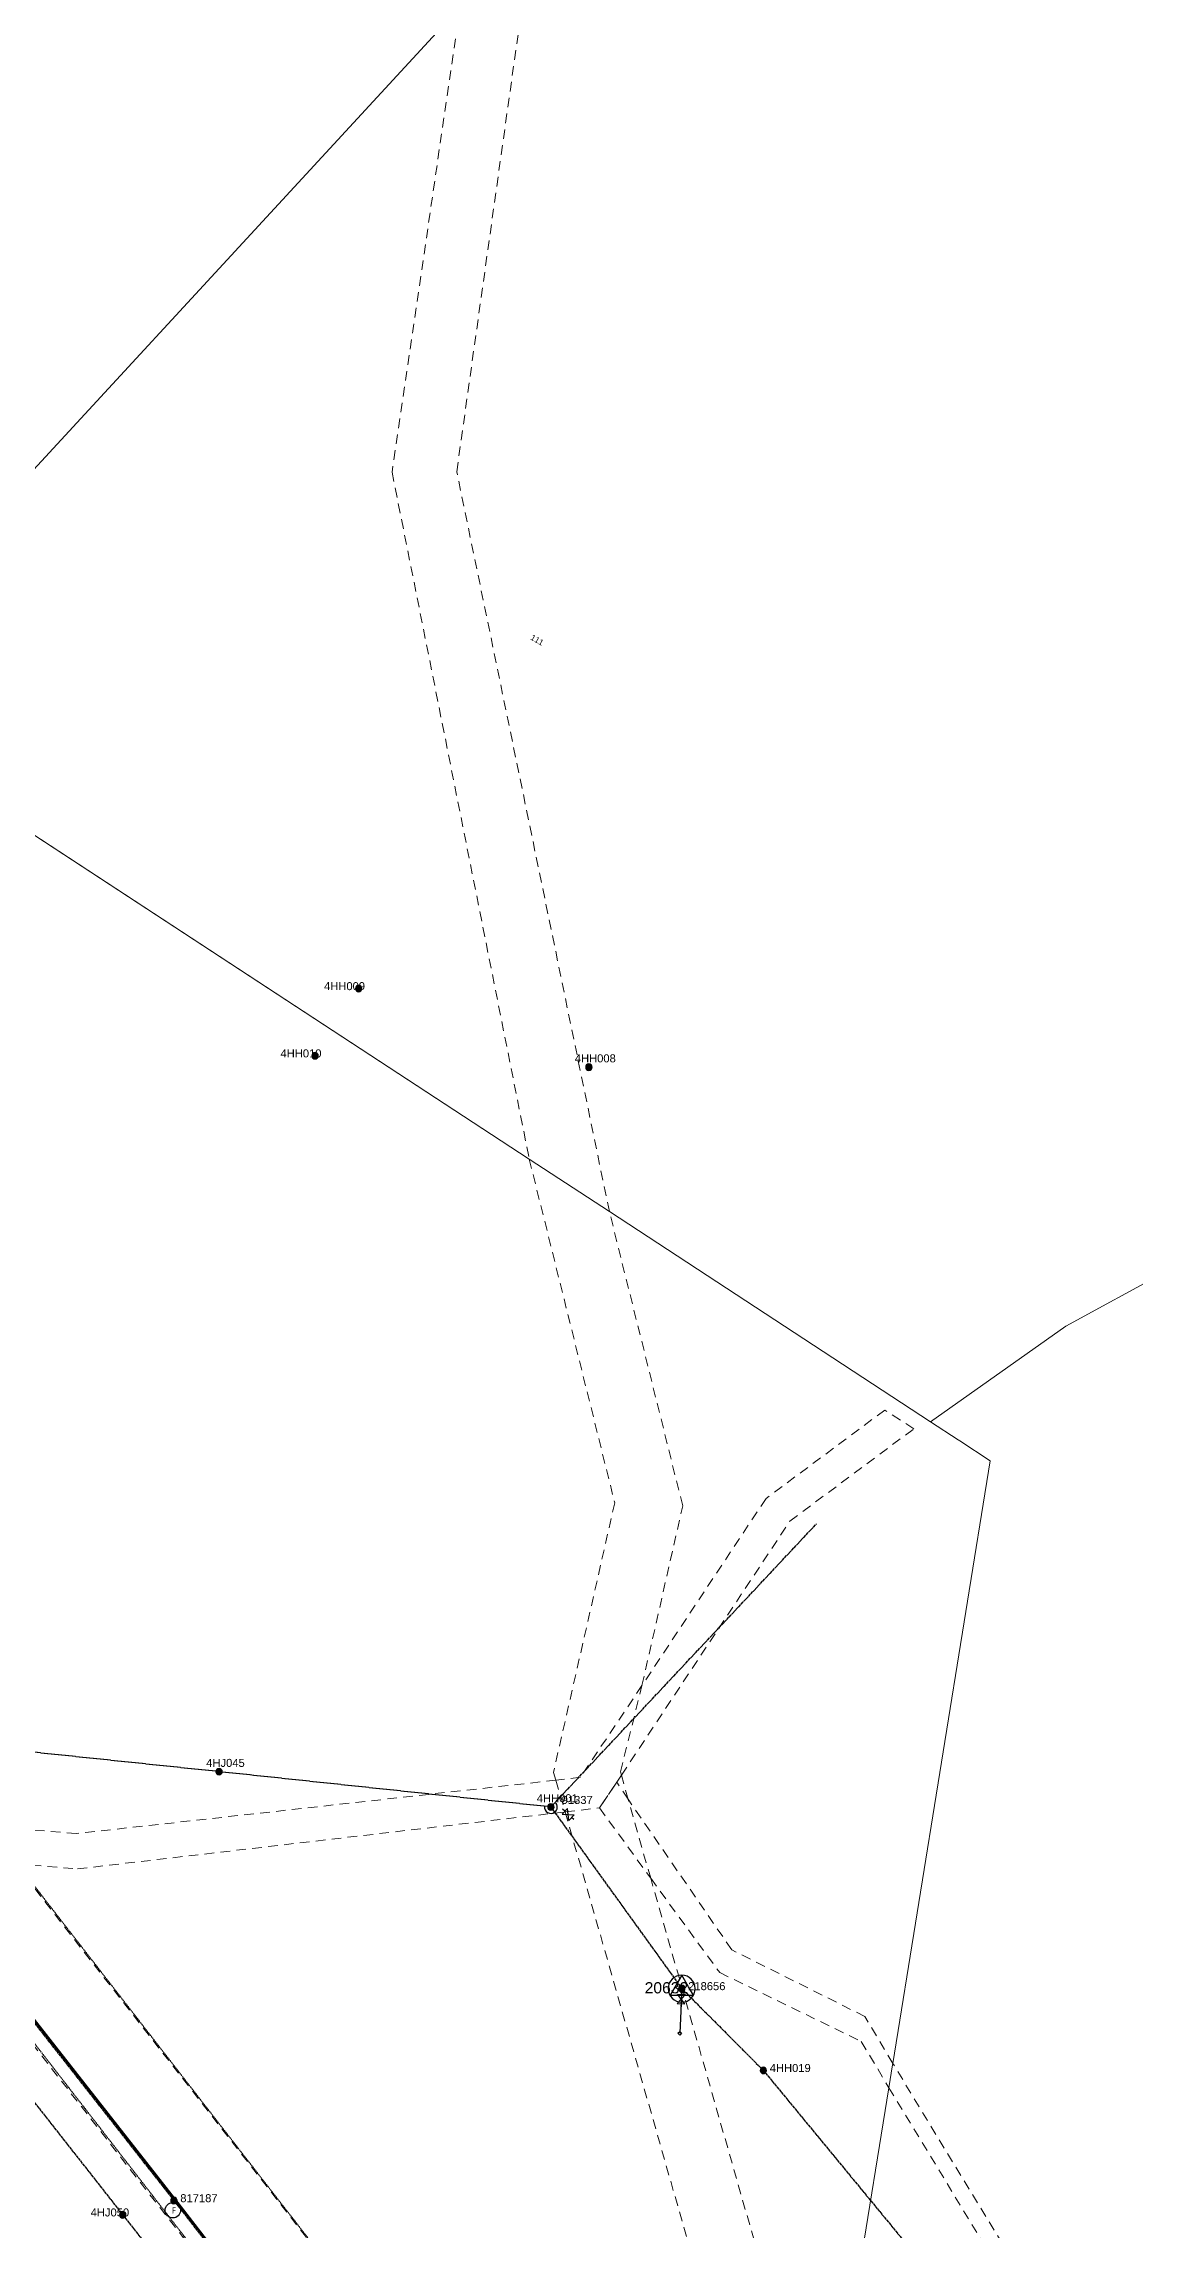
# Model space of a CAD drawing. Header units: metres. Extents: x 295944 to 299769, y 6164542 to 6170961.
# Drawn here: x 297797 to 298137, y 6167721 to 6168404 of the extents above; entities that cross this region are included whole.
import ezdxf
from ezdxf.enums import TextEntityAlignment as Align

# ---------------------------------------------------------------- set-up
doc = ezdxf.new("R2010")
doc.units = ezdxf.units.M
for name, pattern in [('Cable Exist OH', [1, 1, 0]), ('Dash', [5, 3, -2]), ('HIDDEN', [0.375, 0.25, -0.125]), ('HIDDEN2', [0.1875, 0.125, -0.0625])]:
    doc.linetypes.add(name, pattern=pattern)
doc.layers.get('0').update_dxf_attribs({"color": 6})
for name, color, linetype, lineweight in [('Cadastre Easements_SP_EXT', 9, 'Continuous', 5), ('Cadastre Land Parcels_SP_EXT', 9, 'Continuous', 5), ('Cadastre Other Property_SP_EXT', 9, 'HIDDEN', 5)]:
    doc.layers.add(name, color=color, linetype=linetype, lineweight=lineweight)
for name, color, linetype in [('Equip_LV_EXT', 7, 'Continuous'), ('Equip_SP_HV_EXT', 7, 'Continuous'), ('Equip_SP_TR_EXT', 7, 'Continuous'), ('Mains_HV_EXT', 7, 'Continuous'), ('Mains_TR_EXT', 7, 'Continuous'), ('Services_SP_EXT', 7, 'Continuous'), ('Sub_SP_TR_HV_LV_EXT', 7, 'Continuous'), ('SupportsOH_SP_TR_HV_LV_SL_EXT', 7, 'Continuous')]:
    doc.layers.add(name, color=color, linetype=linetype)
doc.styles.add('iecISOCP', font='isocp.shx')
doc.styles.add('POLE_LABEL', font='arial.ttf')
doc.styles.get("Standard").update_dxf_attribs({"font": 'arial.ttf'})
doc.linetypes.add('Cable E OH', pattern='A,9.4,["E",Standard,S=1.7,R=0,X=0,Y=-1],0', length=9.4)
doc.linetypes.add('Cable P UG', pattern='A,6,-0.5,["P",Standard,S=1.7,R=0,X=0.5,Y=-1],-2.9', length=9.4)

# ---------------------------------------------------------------- blocks, each defined once
blk = doc.blocks.new('SUB_POLE_EXT')
blk.add_wipeout([(0, 4.22), (0.42, 4.2), (0.83, 4.14), (1.21, 4.05), (1.62, 3.9), (1.99, 3.72), (2.35, 3.51), (2.68, 3.26), (2.99, 2.99), (3.28, 2.66), (3.52, 2.34), (3.76, 1.92), (3.9, 1.62), (4.04, 1.23), (4.18, 0.63), (4.22, 0), (4.18, -0.61), (4.06, -1.15), (3.9, -1.62), (3.58, -2.24), (3.22, -2.73), (2.97, -3.01), (2.68, -3.26), (2.36, -3.5), (2, -3.72), (1.64, -3.89), (1.25, -4.03), (0.82, -4.14), (0.42, -4.2), (0, -4.22), (-0.41, -4.2), (-0.8, -4.15), (-1.21, -4.05), (-1.62, -3.9), (-1.99, -3.73), (-2.35, -3.51), (-2.68, -3.26), (-2.96, -3.02), (-3.23, -2.72), (-3.51, -2.35), (-3.71, -2.01), (-3.91, -1.6), (-4.05, -1.21), (-4.16, -0.76), (-4.22, -0.14), (-4.21, 0.39), (-4.14, 0.83), (-4.03, 1.27), (-3.9, 1.63), (-3.71, 2.02), (-3.5, 2.37), (-3.28, 2.67), (-2.99, 2.99), (-2.68, 3.27), (-2.33, 3.52), (-1.98, 3.73), (-1.63, 3.9), (-1.2, 4.05), (-0.78, 4.15), (-0.4, 4.21)])
blk.add_line((2.16, 0.48), (2.16, 0.48, 0))
blk.add_lwpolyline([(-4.22, 0, 1), (4.22, 0, 1)], format="xyb", close=True)
blk.add_lwpolyline([(2.14, 0.52), (0, 4.22), (-3.66, -2.11), (3.66, -2.11)], close=True)
for tag, height, flags, p in [('STREET_CODE', 0.2, 9, (1.5, 0)), ('ASSET_NUM', 3.5, 8, (2, 2)), ('CONSTRUCTED_VOLTAGE', 0.2, 9, (1.5, -0.2)), ('OPERATING_VOLTAGE', 0.2, 9, (1.5, -0.6)), ('OPERATED_BY', 0.2, 9, (1.5, -0.8)), ('ORIENTATION', 0.2, 9, (1.5, -1.2)), ('OWNED_BY', 0.2, 9, (1.5, -1.4)), ('SECONDARY_VOLTAGE', 0.2, 9, (1.5, -1.6)), ('STATE', 0.2, 9, (1.5, -1.8)), ('SUBSTATION_TYPE', 0.2, 9, (1.5, -2)), ('STREETNAME', 0.2, 9, (1.5, -2.8)), ('SUBURB', 0.2, 9, (1.5, -3)), ('Z', 0.2, 1, (1.5, -3.4)), ('NO_PHASES', 0.2, 9, (1.5, -0.4)), ('MAINTAINED_BY', 0.2, 9, (1.5, -1)), ('USAGE', 0.2, 9, (1.5, -2.2)), ('LEGEND', 0.2, 9, (1.5, -2.4)), ('LOCATION', 0.2, 9, (1.5, -2.6)), ('NOTES', 0.2, 9, (1.5, -3.2))]:
    blk.add_attdef(tag, text='', height=height, dxfattribs=dict(flags=flags)).set_placement(p, align=Align.MIDDLE_LEFT)
blk = doc.blocks.new('LV_OH_LINKS_DISTFUSE_EXT')
for p, q in [((0, 0), (0.96, 0)), ((3.84, 0), (4.8, 0))]:
    blk.add_line(p, q)
blk.add_lwpolyline([(3.84, -1.2), (3.84, 1.2), (0.96, -1.2), (0.96, 1.2)], close=True)
at = {"flags": 9}
for tag, p in [('ACTUAL_STATUS', (0, 0)), ('CONSTRUCTED_VOLTAGE', (0, -0.2)), ('OPERATING_VOLTAGE', (0, -0.6)), ('ORIENTATION', (0, -0.8)), ('OWNED_BY', (0, -1)), ('STATE', (0, -1.2)), ('SWITCH_TYPE', (0, -1.4)), ('NO_PHASES', (0, -0.4)), ('USAGE', (0, -1.6)), ('NOTES', (0, -1.8))]:
    blk.add_attdef(tag, text='', height=0.2, dxfattribs=at).set_placement(p, align=Align.MIDDLE_LEFT)
at = {"flags": 1}
blk.add_attdef('Z', (0, 0), '', height=0.2, dxfattribs=at)
blk = doc.blocks.new('CCP_EXT')
blk.add_wipeout([(0, 0.57), (0.57, 0), (0, -0.57), (-0.57, 0)])
blk.add_lwpolyline([(-0.57, 0), (0, 0.57), (0.57, 0), (0, -0.57), (-0.57, 0)])
at = {"flags": 1}
blk.add_attdef('Z', (0, 0), '', height=0.2, dxfattribs=at)
at = {"flags": 9}
for tag, p in [('CCP_TYPE', (0, 0)), ('CONSTRUCTED_VOLTAGE', (0, -0.2)), ('OPERATING_VOLTAGE', (0, -0.6)), ('ORIENTATION', (0, -0.8)), ('OWNED_BY', (0, -1)), ('STATE', (0, -1.8)), ('NO_PHASES', (0, -0.4)), ('USAGE', (0, -1.2)), ('LEGEND', (0, -1.4)), ('LIFE_SUPPORT', (0, -1.6)), ('NOTES', (0, -2))]:
    blk.add_attdef(tag, text='', height=0.2, dxfattribs=at).set_placement(p, align=Align.MIDDLE_LEFT)
blk = doc.blocks.new('POLE_EXT')
blk.add_hatch(color=256).paths.add_polyline_path([(-1, 0, 1), (1, 0, 1)])
blk.add_lwpolyline([(-1, 0, 1), (1, 0, 1)], format="xyb", close=True)
for tag, height, flags, p in [('pNumber', 2.5, 8, (-17.84, 2.07)), ('OWNED_BY', 0.2, 9, (1.35, -0.4)), ('SPECIAL_USE', 0.2, 9, (1.35, -0.8)), ('STATE', 0.2, 9, (1.35, -1)), ('cLV', 0.2, 9, (1.35, -1.4)), ('hDepth', 0.2, 9, (1.35, -1.6)), ('hDia', 0.2, 9, (1.35, -1.8)), ('cHV', 0.2, 9, (1.35, -2)), ('cLinedev', 0.2, 9, (1.35, -3.4)), ('pExisting', 0.2, 9, (1.35, -3.8)), ('pFooting', 0.2, 9, (1.35, -4.4)), ('pNew', 0.2, 9, (1.35, -4.6)), ('pRelocate', 0.2, 9, (1.35, -5)), ('pRemove', 0.2, 9, (1.35, -5.2)), ('pReplace', 0.2, 9, (1.35, -5.4)), ('pStay', 0.2, 9, (1.35, -5.6)), ('pType', 0.2, 9, (1.35, -5.8)), ('cspan', 0.2, 9, (1.35, -6)), ('STREETNAME', 0.2, 9, (1.35, -6.2)), ('SUBURB', 0.2, 9, (1.35, -6.4)), ('PARENT', 0.2, 9, (1.35, -0.6)), ('USAGE', 0.2, 9, (1.35, -1.2)), ('LBRACKET', 0.2, 9, (1.35, -2.2)), ('LExisting', 0.2, 9, (1.35, -2.4)), ('LANTNUMBER', 0.2, 9, (1.35, -2.6)), ('LOther', 0.2, 9, (1.35, -2.8)), ('LRemove', 0.2, 9, (1.35, -3)), ('LEGEND', 0.2, 9, (1.35, -3.2)), ('LOCATION', 0.2, 9, (1.35, -3.6)), ('PFNUMBER', 0.2, 9, (1.35, -4)), ('NEWPFNUMBER', 0.2, 9, (1.35, -4.2)), ('NOTES', 0.2, 9, (1.35, -6.6)), ('MAINTAINED_BY', 0.2, 9, (1.36, -6.81)), ('OPERATED_BY', 0.2, 9, (1.36, -7.01))]:
    blk.add_attdef(tag, text='', height=height, dxfattribs=dict(flags=flags)).set_placement(p, align=Align.MIDDLE_LEFT)
at = {"style": 'POLE_LABEL'}
for tag, height, flags, p in [('STRUCTURE_PLANT_NUMBER', 0.2, 9, (1.35, 0.03)), ('ASSET_NUM', 2.5, 8, (2, 2)), ('STREET_CODE', 0.2, 9, (1.35, -0.2))]:
    blk.add_attdef(tag, text='', height=height, dxfattribs=dict(at, flags=flags)).set_placement(p, align=Align.MIDDLE_LEFT)
at = {"flags": 1}
blk.add_attdef('Z', (1.35, -7.33), '', height=0.2, dxfattribs=at)
blk = doc.blocks.new('HV_DOF_CLOSED_EXT')
for p, q in [((0, 7.9), (0, 6.94)), ((0, 4.06), (0, 3.1))]:
    blk.add_line(p, q)
blk.add_lwpolyline([(-1.2, 4.06), (1.2, 4.06), (-1.2, 6.94), (1.2, 6.94)], close=True)
for tag, height, flags, p in [('STREET_CODE', 0.2, 9, (1.5, 0)), ('ASSET_NUM', 2.5, 8, (2, 2)), ('ACTUAL_STATUS', 0.2, 9, (1.5, -0.2)), ('CONSTRUCTED_VOLTAGE', 0.2, 9, (1.5, -0.4)), ('OPERATING_VOLTAGE', 0.2, 9, (1.5, -0.8)), ('ORIENTATION', 0.2, 9, (1.5, -1)), ('OWNED_BY', 0.2, 9, (1.5, -1.2)), ('OPERATED_BY', 0.2, 9, (1.5, -1.4)), ('STATE', 0.2, 9, (1.5, -1.8)), ('SWITCH_TYPE', 0.2, 9, (1.5, -2)), ('STREETNAME', 0.2, 9, (1.5, -2.8)), ('SUBURB', 0.2, 9, (1.5, -3)), ('Z', 0.2, 1, (1.5, -3.6)), ('NO_PHASES', 0.2, 9, (1.5, -0.6)), ('MAINTAINED_BY', 0.2, 9, (1.5, -1.6)), ('USAGE', 0.2, 9, (1.5, -2.2)), ('LEGEND', 0.2, 9, (1.5, -2.4)), ('LOCATION', 0.2, 9, (1.5, -2.6)), ('NOTES', 0.2, 9, (1.5, -3.2)), ('LABEL_ALIGNMENT', 0.2, 9, (1.5, -3.4))]:
    blk.add_attdef(tag, text='', height=height, dxfattribs=dict(flags=flags)).set_placement(p, align=Align.MIDDLE_LEFT)
blk = doc.blocks.new('FAULT_INDICATOR_MANUAL_EXT')
blk.add_circle((0, 0), 2.4)
at = {"insert": (-0.28, 0.92), "char_height": 2, "width": 1.2998, "attachment_point": 1, "style": 'iecISOCP'}
blk.add_mtext('F', dxfattribs=at)
for tag, height, flags, p in [('STREET_CODE', 0.2, 9, (1.5, 0)), ('ASSET_NUM', 2.5, 8, (2, 2)), ('CONSTRUCTED_VOLTAGE', 0.2, 9, (1.5, -0.2)), ('OPERATING_VOLTAGE', 0.2, 9, (1.5, -0.8)), ('ORIENTATION', 0.2, 9, (1.5, -1)), ('OWNED_BY', 0.2, 9, (1.5, -1.2)), ('STATE', 0.2, 9, (1.5, -1.4)), ('STREETNAME', 0.2, 9, (1.5, -2.2)), ('SUBURB', 0.2, 9, (1.5, -2.4)), ('Z', 0.2, 1, (1.5, -2.8)), ('FLITE_NUMBER', 0.2, 9, (1.5, -0.4)), ('USAGE', 0.2, 9, (1.5, -1.6)), ('LEGEND', 0.2, 9, (1.5, -1.8)), ('LOCATION', 0.2, 9, (1.5, -2)), ('NOTES', 0.2, 9, (1.5, -2.6)), ('INDICATOR_TYPE', 0.2, 9, (1.5, -0.6))]:
    blk.add_attdef(tag, text='', height=height, dxfattribs=dict(flags=flags)).set_placement(p, align=Align.MIDDLE_LEFT)

msp = doc.modelspace()

# ---------------------------------------------------------------- linework, layer by layer
at = {"layer": 'Cadastre Easements_SP_EXT', "linetype": 'Dash'}
for p, q in [((298059.4, 6167977.08), (298022.27, 6167949.46)), ((298068.46, 6167971.22), (298059.4, 6167977.08)), ((298029.73, 6167942.4), (298068.46, 6167971.22)), ((298022.27, 6167949.46), (297983.51, 6167891.01)), ((297977.08, 6167863), (298029.73, 6167942.4)), ((297983.51, 6167891.01), (297964.28, 6167862.34)), ((297956.61, 6167861.43), (297806.74, 6167844.75)), ((297964.28, 6167862.34), (297956.61, 6167861.43)), ((297970.26, 6167852.77), (297975.63, 6167860.79)), ((297975.63, 6167860.79), (297977.08, 6167863)), ((297959.51, 6167851.52), (297970.26, 6167852.77)), ((297806.74, 6167844.75), (297779.21, 6167847.09)), ((297807.11, 6167833.72), (297959.51, 6167851.52)), ((297787.75, 6167835.26), (297807.11, 6167833.72))]:
    msp.add_line(p, q, dxfattribs=at)
at = {"layer": 'Cadastre Land Parcels_SP_EXT', "linetype": 'Continuous'}
for p, q in [((297948.28, 6168055.52), (297727.84, 6168199.78)), ((297973.31, 6168039.14), (297948.28, 6168055.52)), ((298073.72, 6167973.43), (297973.31, 6168039.14)), ((297973.31, 6168039.14), (297973.31, 6168039.14)), ((298082.34, 6167967.79), (298073.72, 6167973.43)), ((298082.85, 6167967.45), (298082.34, 6167967.79)), ((298061.89, 6167772.95), (298092.35, 6167961.24)), ((298092.35, 6167961.24), (298082.85, 6167967.45)), ((298060.66, 6167765.35), (298061.82, 6167772.52)), ((298061.82, 6167772.52), (298061.89, 6167772.95)), ((298048.15, 6167687.99), (298060.66, 6167765.35))]:
    msp.add_line(p, q, dxfattribs=at)
msp.add_lwpolyline([(298549.35, 6168915.52), (298086.63, 6168976.69), (298026.61, 6168523.77), (297959.19, 6168450.71), (297949.41, 6168440.11), (297926.7, 6168415.5), (297735.19, 6168207.96), (297507.31, 6168209.86), (297468.06, 6168210.19), (297292.19, 6168211.65), (297282.88, 6168211.73), (297221.82, 6168212.24), (297219.65, 6168203.45), (297219.65, 6168203.45), (297289.3, 6168202.6), (297465.74, 6168201.47), (297503.21, 6168201.22), (297727.84, 6168199.78), (297948.28, 6168055.52), (297973.31, 6168039.14), (298073.72, 6167973.43), (298115.98, 6168003.34), (298178.66, 6168037.5)], dxfattribs=at)
at = {"layer": 'Mains_HV_EXT', "linetype": 'Cable Exist OH'}
for p, q in [((297851.35, 6167864.09), (297699.9, 6167879.96)), ((297955.04, 6167853.05), (297851.35, 6167864.09))]:
    msp.add_line(p, q, dxfattribs=at)
at = {"layer": 'Mains_HV_EXT', "linetype": 'Cable P UG'}
for p, q in [((297715.79, 6167885.15), (297837.47, 6167730.25)), ((297837.47, 6167730.25), (297915.98, 6167629.22))]:
    msp.add_line(p, q, dxfattribs=at)
at = {"layer": 'Mains_HV_EXT', "linetype": 'Cable E OH'}
for p, q in [((297716.03, 6167885.34), (297837.7, 6167730.44)), ((297837.7, 6167730.44), (297916.21, 6167629.41))]:
    msp.add_line(p, q, dxfattribs=at)
at = {"layer": 'Mains_HV_EXT', "linetype": 'Cable Exist OH'}
msp.add_lwpolyline([(297955.04, 6167853.05), (298038.03, 6167941.53)], dxfattribs=at)
at = {"layer": 'Mains_HV_EXT', "linetype": 'Continuous'}
for points in [[(297953.05, 6167853.26, 0.648563), (297956.21, 6167851.42)], [(297956.21, 6167851.42, 0.471864), (297956.41, 6167854.51)]]:
    msp.add_lwpolyline(points, format="xyb", dxfattribs=at)
at = {"layer": 'Mains_TR_EXT', "linetype": 'Cable Exist OH'}
for p, q in [((297699.9, 6167879.96), (297821.25, 6167725.62)), ((297715.56, 6167884.96), (297837.23, 6167730.07)), ((297837.23, 6167730.07), (297838.49, 6167728.45)), ((297821.25, 6167725.62), (297903.95, 6167620.46))]:
    msp.add_line(p, q, dxfattribs=at)
msp.add_lwpolyline([(297838.49, 6167728.45), (297915.74, 6167629.04), (298075.44, 6167428.6), (298154.28, 6167328.55), (298212.88, 6167253.97), (298419.76, 6166992.38), (298475.16, 6166920.75), (298637.24, 6166716.04), (298827.18, 6166476.6), (298885.91, 6166400.91), (299028.98, 6166219.73), (299124.38, 6166099.71), (299230.98, 6165962.97), (299301.16, 6165874.45)], dxfattribs=at)

# ---------------------------------------------------------------- block references
at = {"layer": 'Equip_SP_HV_EXT'}
ref = msp.add_blockref('HV_DOF_CLOSED_EXT', (297956.41, 6167854.51), dxfattribs=dict(at, rotation=226.8326538730532))
ref.add_attrib('ASSET_NUM', '91337', dxfattribs={"layer": '0', "height": 2.5}).set_placement((297958.41, 6167855.26), align=Align.MIDDLE_LEFT)
at = {"layer": 'Equip_SP_TR_EXT'}
msp.add_blockref('FAULT_INDICATOR_MANUAL_EXT', (297836.9, 6167727.04), dxfattribs=at)
at = {"layer": 'Services_SP_EXT', "rotation": 87.4683187068591}
msp.add_blockref('CCP_EXT', (297995.32, 6167782.38), dxfattribs=at)
at = {"layer": 'Sub_SP_TR_HV_LV_EXT'}
ref = msp.add_blockref('SUB_POLE_EXT', (297995.94, 6167796.32), dxfattribs=at)
ref.add_attrib('ASSET_NUM', '20632', dxfattribs={"layer": '0', "height": 3.5}).set_placement((297997.94, 6167796.57), align=Align.MIDDLE_RIGHT)
at = {"layer": 'SupportsOH_SP_TR_HV_LV_SL_EXT'}
ref = msp.add_blockref('POLE_EXT', (297894.97, 6168108.8), dxfattribs=at)
ref.add_attrib('ASSET_NUM', '4HH009', dxfattribs={"layer": '0', "height": 2.5, "style": 'POLE_LABEL'}).set_placement((297896.97, 6168109.55), align=Align.MIDDLE_RIGHT)
ref = msp.add_blockref('POLE_EXT', (297881.35, 6168087.79), dxfattribs=at)
ref.add_attrib('ASSET_NUM', '4HH010', dxfattribs={"layer": '0', "height": 2.5, "style": 'POLE_LABEL'}).set_placement((297883.35, 6168088.54), align=Align.MIDDLE_RIGHT)
ref = msp.add_blockref('POLE_EXT', (297966.92, 6168084.24), dxfattribs=at)
ref.add_attrib('ASSET_NUM', '4HH008', dxfattribs={"layer": '0', "height": 2.5, "style": 'POLE_LABEL'}).set_placement((297968.92, 6168084.99), align=Align.BOTTOM_CENTER)
ref = msp.add_blockref('POLE_EXT', (297851.35, 6167864.09), dxfattribs=at)
ref.add_attrib('ASSET_NUM', '4HJ045', dxfattribs={"layer": '0', "height": 2.5, "style": 'POLE_LABEL'}).set_placement((297853.35, 6167864.84), align=Align.BOTTOM_CENTER)
ref = msp.add_blockref('POLE_EXT', (297955.04, 6167853.05), dxfattribs=at)
ref.add_attrib('ASSET_NUM', '4HH001', dxfattribs={"layer": '0', "height": 2.5, "style": 'POLE_LABEL'}).set_placement((297957.04, 6167853.8), align=Align.BOTTOM_CENTER)
ref = msp.add_blockref('POLE_EXT', (298021.43, 6167770.75), dxfattribs=at)
ref.add_attrib('ASSET_NUM', '4HH019', dxfattribs={"layer": '0', "height": 2.5, "style": 'POLE_LABEL'}).set_placement((298023.43, 6167771.5), align=Align.MIDDLE_LEFT)
ref = msp.add_blockref('POLE_EXT', (297837.23, 6167730.07), dxfattribs=at)
ref.add_attrib('ASSET_NUM', '817187', dxfattribs={"layer": '0', "height": 2.5, "style": 'POLE_LABEL'}).set_placement((297839.23, 6167730.82), align=Align.MIDDLE_LEFT)
ref = msp.add_blockref('POLE_EXT', (297821.25, 6167725.62), dxfattribs=at)
ref.add_attrib('ASSET_NUM', '4HJ050', dxfattribs={"layer": '0', "height": 2.5, "style": 'POLE_LABEL'}).set_placement((297823.25, 6167726.37), align=Align.MIDDLE_RIGHT)

# ---------------------------------------------------------------- texts
at = {"layer": 'Cadastre Land Parcels_SP_EXT'}
msp.add_text('111', height=1.8, rotation=330.40609, dxfattribs=at).set_placement((297948.49, 6168217.96))

# ---------------------------------------------------------------- next in the draw order: linework, layer by layer
at = {"layer": 'Cadastre Easements_SP_EXT', "linetype": 'Dash'}
for points in [[(298089.4, 6166704.41), (298099.17, 6167076.7), (298113.47, 6167205.58), (298127.76, 6167335.22), (298121.31, 6167357.73), (298098.98, 6167435.97), (298040.51, 6167640.78), (297986.23, 6167830.78), (297979.19, 6167855.45), (297977.07, 6167863), (297976.78, 6167864.02), (297983.51, 6167891.01), (297996.24, 6167947.18), (297973.31, 6168039.14), (297925.62, 6168270.29), (297949.41, 6168440.11)], [(297926.7, 6168415.5), (297905.41, 6168270.13), (297948.28, 6168055.52), (297975, 6167948.08), (297955.85, 6167863.85), (297956.61, 6167861.43), (297959.51, 6167851.52), (298033, 6167594.33), (298066.14, 6167478.06), (298088.5, 6167399.75), (298107.48, 6167333.48), (298093.68, 6167208.39), (298079.22, 6167078.07), (298066.24, 6166583.92)], [(298767.99, 6166578.05), (298422.22, 6167021.44), (298338.07, 6167129.34), (298196.78, 6167310.52), (298193.37, 6167314.89), (298098.98, 6167435.97), (298066.14, 6167478.06), (298023.12, 6167533.22), (297789.6, 6167832.88), (297787.75, 6167835.26), (297746.79, 6167838.42), (298016.48, 6167492.16), (298088.5, 6167399.75), (298121.31, 6167357.73), (298292.93, 6167137.66), (298416.33, 6166979.42), (298770.38, 6166525.42)]]:
    msp.add_lwpolyline(points, dxfattribs=at)
msp.add_lwpolyline([(298062.19, 6167772.45), (298061.89, 6167772.95), (298053.19, 6167787.55), (298011.56, 6167808.43), (297979.19, 6167855.46), (297975.63, 6167860.79), (297970.26, 6167852.77), (297986.23, 6167830.78), (298007.79, 6167801.29), (298052.05, 6167779.78), (298060.66, 6167765.35), (298258.47, 6167439.69), (298264.86, 6167438.82), (298062.19, 6167772.45)], close=True, dxfattribs=at)
at = {"layer": 'Cadastre Other Property_SP_EXT', "linetype": 'HIDDEN2'}
for p, q in [((298017.19, 6167540.82), (297735.26, 6167903.44)), ((297709.32, 6167887.83), (298011.1, 6167499.07))]:
    msp.add_line(p, q, dxfattribs=at)
at = {"layer": 'Mains_HV_EXT', "linetype": 'Cable Exist OH'}
for points in [[(297955.04, 6167853.05), (297995.94, 6167796.32)], [(297995.94, 6167796.32), (298021.43, 6167770.75), (298113.87, 6167658.59), (298205.96, 6167546.39), (298273.67, 6167461.39), (298340.14, 6167377.77)]]:
    msp.add_lwpolyline(points, dxfattribs=at)
at = {"layer": 'Services_SP_EXT'}
msp.add_lwpolyline([(297995.94, 6167796.32), (297995.32, 6167782.38)], dxfattribs=at)

# ---------------------------------------------------------------- next in the draw order: block references
at = {"layer": 'Equip_LV_EXT', "rotation": 267.4683187068587}
msp.add_blockref('LV_OH_LINKS_DISTFUSE_EXT', (297995.9, 6167795.47), dxfattribs=at)
at = {"layer": 'SupportsOH_SP_TR_HV_LV_SL_EXT'}
ref = msp.add_blockref('POLE_EXT', (297995.94, 6167796.32), dxfattribs=at)
ref.add_attrib('ASSET_NUM', '218656', dxfattribs={"layer": '0', "height": 2.5, "style": 'POLE_LABEL'}).set_placement((297997.94, 6167797.07), align=Align.MIDDLE_LEFT)

doc.saveas('drawing.dxf')
